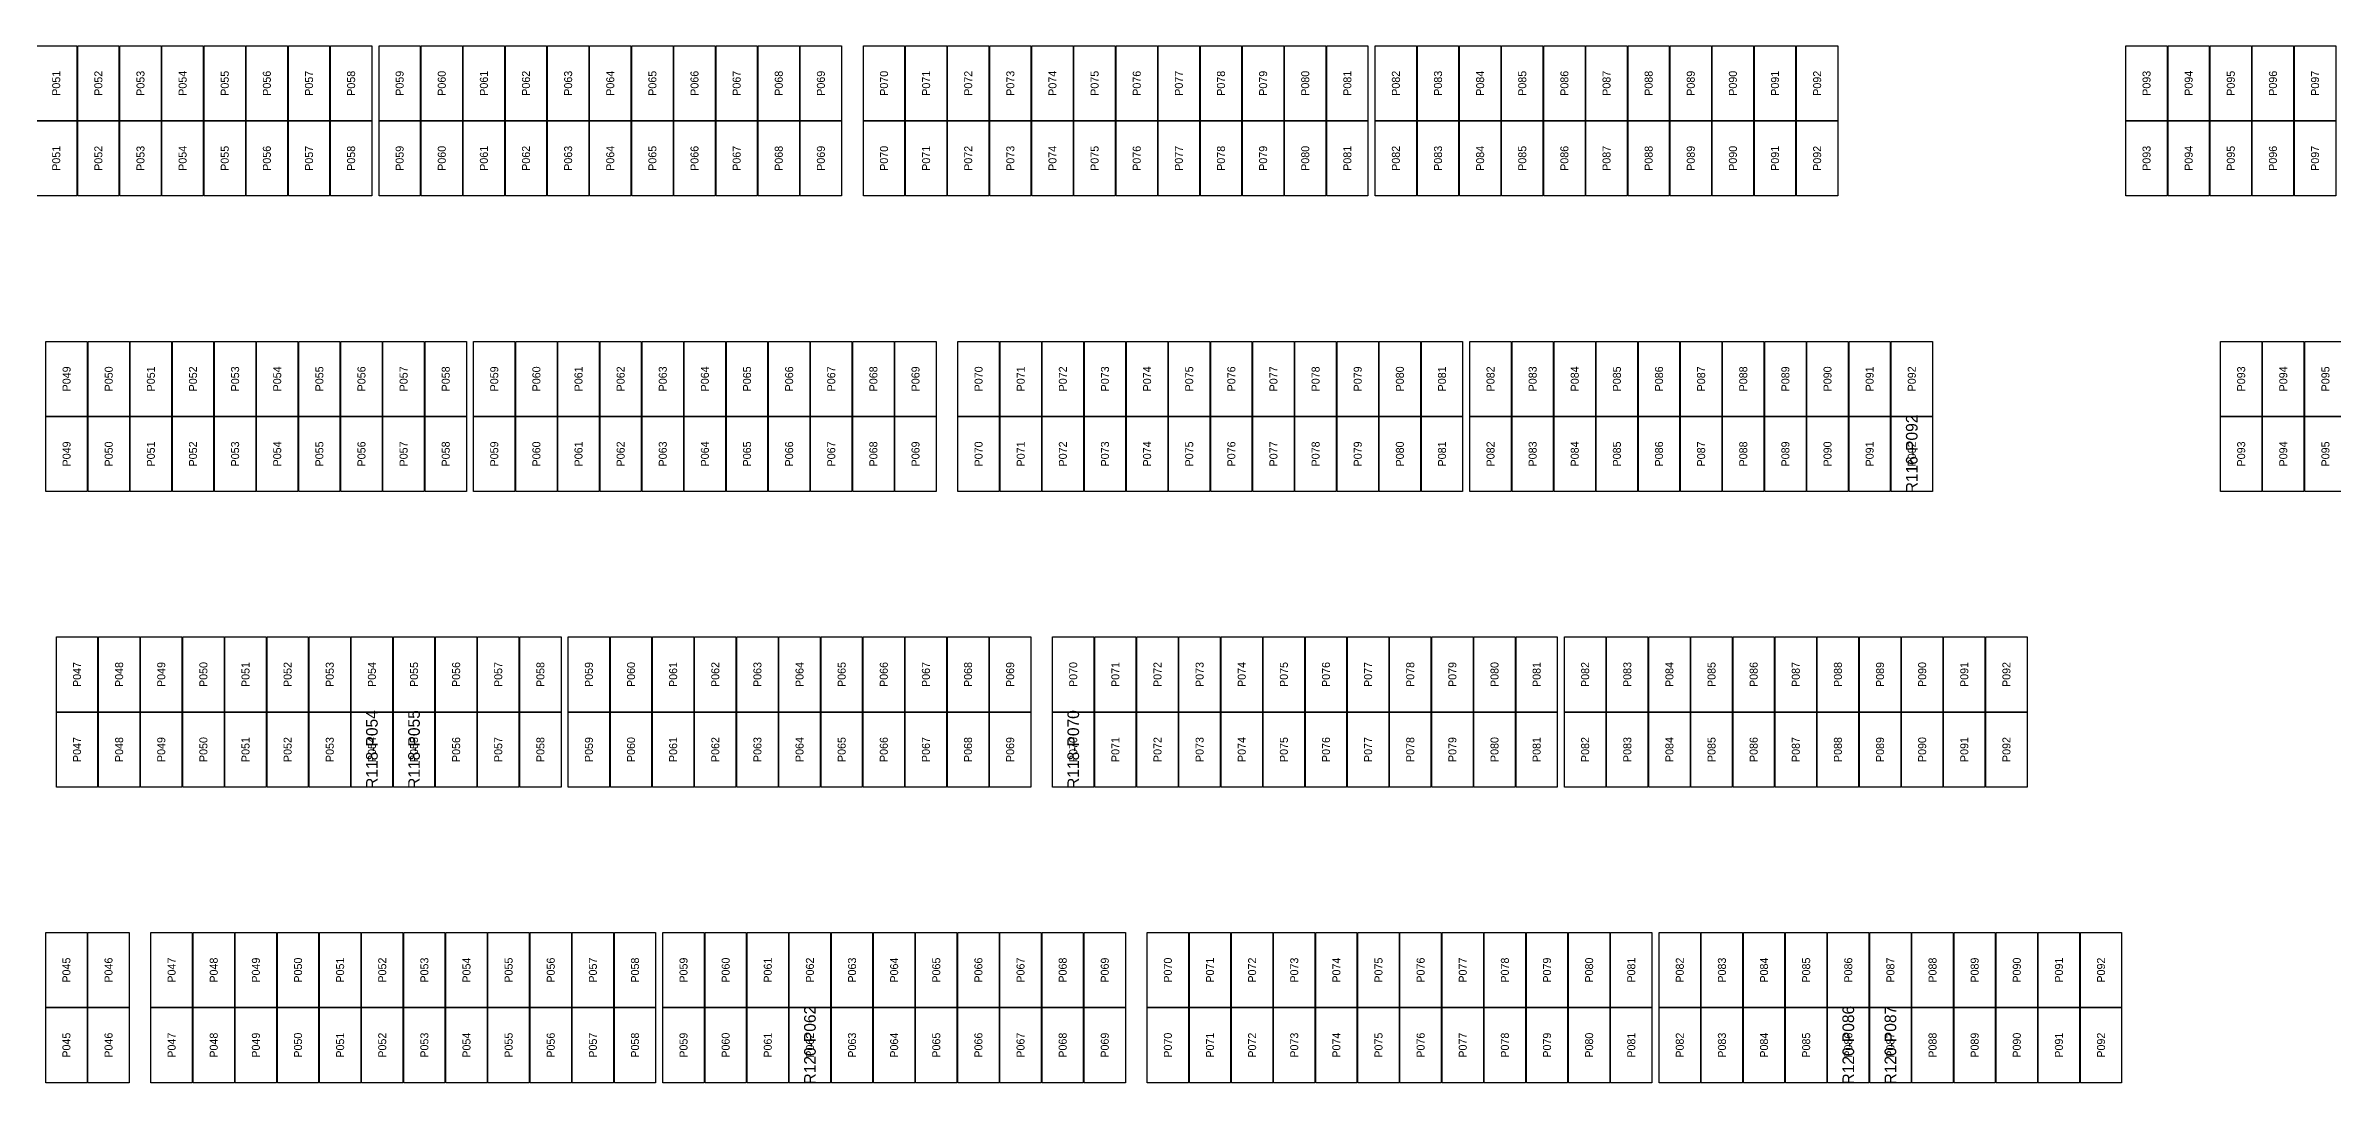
# Model space of a CAD drawing. Extents: x 296295 to 296770, y 651564 to 652121.
# Drawn here: x 296605.3 to 296668.2, y 651637.2 to 651665.8 of the extents above; entities that cross this region are included whole.
import ezdxf
from ezdxf.enums import TextEntityAlignment as Align

# ---------------------------------------------------------------- set-up
doc = ezdxf.new("R2010")
doc.units = 0

msp = doc.modelspace()

# ---------------------------------------------------------------- linework, layer by layer
at = {"layer": 'DEFECTIVE_PANELS'}
for points in [[(296656.068, 651655.566), (296657.202, 651655.566), (296657.202, 651653.503), (296656.068, 651653.503)], [(296613.738, 651647.44), (296614.872, 651647.44), (296614.872, 651645.377), (296613.738, 651645.377)], [(296614.896, 651647.44), (296616.03, 651647.44), (296616.03, 651645.377), (296614.896, 651645.377)], [(296633.018, 651647.44), (296634.152, 651647.44), (296634.152, 651645.377), (296633.018, 651645.377)], [(296625.779, 651639.314), (296626.913, 651639.314), (296626.913, 651637.251), (296625.779, 651637.251)], [(296654.323, 651639.314), (296655.457, 651639.314), (296655.457, 651637.251), (296654.323, 651637.251)], [(296655.481, 651639.314), (296656.615, 651639.314), (296656.615, 651637.251), (296655.481, 651637.251)]]:
    msp.add_lwpolyline(points, close=True, dxfattribs=at)
at = {"layer": 'PANELS_MASTER'}
for points in [[(296605.061, 651665.755), (296606.195, 651665.755), (296606.195, 651663.692), (296605.061, 651663.692)], [(296606.219, 651665.755), (296607.353, 651665.755), (296607.353, 651663.692), (296606.219, 651663.692)], [(296607.377, 651665.755), (296608.511, 651665.755), (296608.511, 651663.692), (296607.377, 651663.692)], [(296608.535, 651665.755), (296609.669, 651665.755), (296609.669, 651663.692), (296608.535, 651663.692)], [(296609.693, 651665.755), (296610.827, 651665.755), (296610.827, 651663.692), (296609.693, 651663.692)], [(296610.851, 651665.755), (296611.985, 651665.755), (296611.985, 651663.692), (296610.851, 651663.692)], [(296612.009, 651665.755), (296613.143, 651665.755), (296613.143, 651663.692), (296612.009, 651663.692)], [(296613.167, 651665.755), (296614.301, 651665.755), (296614.301, 651663.692), (296613.167, 651663.692)], [(296614.501, 651665.755), (296615.635, 651665.755), (296615.635, 651663.692), (296614.501, 651663.692)], [(296615.659, 651665.755), (296616.793, 651665.755), (296616.793, 651663.692), (296615.659, 651663.692)], [(296616.817, 651665.755), (296617.951, 651665.755), (296617.951, 651663.692), (296616.817, 651663.692)], [(296617.975, 651665.755), (296619.109, 651665.755), (296619.109, 651663.692), (296617.975, 651663.692)], [(296619.133, 651665.755), (296620.267, 651665.755), (296620.267, 651663.692), (296619.133, 651663.692)], [(296620.291, 651665.755), (296621.425, 651665.755), (296621.425, 651663.692), (296620.291, 651663.692)], [(296621.449, 651665.755), (296622.583, 651665.755), (296622.583, 651663.692), (296621.449, 651663.692)], [(296622.607, 651665.755), (296623.741, 651665.755), (296623.741, 651663.692), (296622.607, 651663.692)], [(296623.765, 651665.755), (296624.899, 651665.755), (296624.899, 651663.692), (296623.765, 651663.692)], [(296624.923, 651665.755), (296626.057, 651665.755), (296626.057, 651663.692), (296624.923, 651663.692)], [(296626.081, 651665.755), (296627.215, 651665.755), (296627.215, 651663.692), (296626.081, 651663.692)], [(296627.815, 651665.755), (296628.949, 651665.755), (296628.949, 651663.692), (296627.815, 651663.692)], [(296628.973, 651665.755), (296630.107, 651665.755), (296630.107, 651663.692), (296628.973, 651663.692)], [(296630.131, 651665.755), (296631.265, 651665.755), (296631.265, 651663.692), (296630.131, 651663.692)], [(296631.289, 651665.755), (296632.423, 651665.755), (296632.423, 651663.692), (296631.289, 651663.692)], [(296632.447, 651665.755), (296633.581, 651665.755), (296633.581, 651663.692), (296632.447, 651663.692)], [(296633.605, 651665.755), (296634.739, 651665.755), (296634.739, 651663.692), (296633.605, 651663.692)], [(296634.763, 651665.755), (296635.897, 651665.755), (296635.897, 651663.692), (296634.763, 651663.692)], [(296635.921, 651665.755), (296637.055, 651665.755), (296637.055, 651663.692), (296635.921, 651663.692)], [(296637.079, 651665.755), (296638.213, 651665.755), (296638.213, 651663.692), (296637.079, 651663.692)], [(296638.237, 651665.755), (296639.371, 651665.755), (296639.371, 651663.692), (296638.237, 651663.692)], [(296639.395, 651665.755), (296640.529, 651665.755), (296640.529, 651663.692), (296639.395, 651663.692)], [(296640.553, 651665.755), (296641.687, 651665.755), (296641.687, 651663.692), (296640.553, 651663.692)], [(296641.887, 651665.755), (296643.021, 651665.755), (296643.021, 651663.692), (296641.887, 651663.692)], [(296643.045, 651665.755), (296644.179, 651665.755), (296644.179, 651663.692), (296643.045, 651663.692)], [(296644.203, 651665.755), (296645.337, 651665.755), (296645.337, 651663.692), (296644.203, 651663.692)], [(296645.361, 651665.755), (296646.495, 651665.755), (296646.495, 651663.692), (296645.361, 651663.692)], [(296646.519, 651665.755), (296647.653, 651665.755), (296647.653, 651663.692), (296646.519, 651663.692)], [(296647.677, 651665.755), (296648.811, 651665.755), (296648.811, 651663.692), (296647.677, 651663.692)], [(296648.835, 651665.755), (296649.969, 651665.755), (296649.969, 651663.692), (296648.835, 651663.692)], [(296649.993, 651665.755), (296651.127, 651665.755), (296651.127, 651663.692), (296649.993, 651663.692)], [(296651.151, 651665.755), (296652.285, 651665.755), (296652.285, 651663.692), (296651.151, 651663.692)], [(296652.309, 651665.755), (296653.443, 651665.755), (296653.443, 651663.692), (296652.309, 651663.692)], [(296653.467, 651665.755), (296654.601, 651665.755), (296654.601, 651663.692), (296653.467, 651663.692)], [(296662.522, 651665.755), (296663.656, 651665.755), (296663.656, 651663.692), (296662.522, 651663.692)], [(296663.68, 651665.755), (296664.814, 651665.755), (296664.814, 651663.692), (296663.68, 651663.692)], [(296664.838, 651665.755), (296665.972, 651665.755), (296665.972, 651663.692), (296664.838, 651663.692)], [(296665.996, 651665.755), (296667.13, 651665.755), (296667.13, 651663.692), (296665.996, 651663.692)], [(296667.154, 651665.755), (296668.288, 651665.755), (296668.288, 651663.692), (296667.154, 651663.692)], [(296605.061, 651663.692), (296606.195, 651663.692), (296606.195, 651661.629), (296605.061, 651661.629)], [(296606.219, 651663.692), (296607.353, 651663.692), (296607.353, 651661.629), (296606.219, 651661.629)], [(296607.377, 651663.692), (296608.511, 651663.692), (296608.511, 651661.629), (296607.377, 651661.629)], [(296608.535, 651663.692), (296609.669, 651663.692), (296609.669, 651661.629), (296608.535, 651661.629)], [(296609.693, 651663.692), (296610.827, 651663.692), (296610.827, 651661.629), (296609.693, 651661.629)], [(296610.851, 651663.692), (296611.985, 651663.692), (296611.985, 651661.629), (296610.851, 651661.629)], [(296612.009, 651663.692), (296613.143, 651663.692), (296613.143, 651661.629), (296612.009, 651661.629)], [(296613.167, 651663.692), (296614.301, 651663.692), (296614.301, 651661.629), (296613.167, 651661.629)], [(296614.501, 651663.692), (296615.635, 651663.692), (296615.635, 651661.629), (296614.501, 651661.629)], [(296615.659, 651663.692), (296616.793, 651663.692), (296616.793, 651661.629), (296615.659, 651661.629)], [(296616.817, 651663.692), (296617.951, 651663.692), (296617.951, 651661.629), (296616.817, 651661.629)], [(296617.975, 651663.692), (296619.109, 651663.692), (296619.109, 651661.629), (296617.975, 651661.629)], [(296619.133, 651663.692), (296620.267, 651663.692), (296620.267, 651661.629), (296619.133, 651661.629)], [(296620.291, 651663.692), (296621.425, 651663.692), (296621.425, 651661.629), (296620.291, 651661.629)], [(296621.449, 651663.692), (296622.583, 651663.692), (296622.583, 651661.629), (296621.449, 651661.629)], [(296622.607, 651663.692), (296623.741, 651663.692), (296623.741, 651661.629), (296622.607, 651661.629)], [(296623.765, 651663.692), (296624.899, 651663.692), (296624.899, 651661.629), (296623.765, 651661.629)], [(296624.923, 651663.692), (296626.057, 651663.692), (296626.057, 651661.629), (296624.923, 651661.629)], [(296626.081, 651663.692), (296627.215, 651663.692), (296627.215, 651661.629), (296626.081, 651661.629)], [(296627.815, 651663.692), (296628.949, 651663.692), (296628.949, 651661.629), (296627.815, 651661.629)], [(296628.973, 651663.692), (296630.107, 651663.692), (296630.107, 651661.629), (296628.973, 651661.629)], [(296630.131, 651663.692), (296631.265, 651663.692), (296631.265, 651661.629), (296630.131, 651661.629)], [(296631.289, 651663.692), (296632.423, 651663.692), (296632.423, 651661.629), (296631.289, 651661.629)], [(296632.447, 651663.692), (296633.581, 651663.692), (296633.581, 651661.629), (296632.447, 651661.629)], [(296633.605, 651663.692), (296634.739, 651663.692), (296634.739, 651661.629), (296633.605, 651661.629)], [(296634.763, 651663.692), (296635.897, 651663.692), (296635.897, 651661.629), (296634.763, 651661.629)], [(296635.921, 651663.692), (296637.055, 651663.692), (296637.055, 651661.629), (296635.921, 651661.629)], [(296637.079, 651663.692), (296638.213, 651663.692), (296638.213, 651661.629), (296637.079, 651661.629)], [(296638.237, 651663.692), (296639.371, 651663.692), (296639.371, 651661.629), (296638.237, 651661.629)], [(296639.395, 651663.692), (296640.529, 651663.692), (296640.529, 651661.629), (296639.395, 651661.629)], [(296640.553, 651663.692), (296641.687, 651663.692), (296641.687, 651661.629), (296640.553, 651661.629)], [(296641.887, 651663.692), (296643.021, 651663.692), (296643.021, 651661.629), (296641.887, 651661.629)], [(296643.045, 651663.692), (296644.179, 651663.692), (296644.179, 651661.629), (296643.045, 651661.629)], [(296644.203, 651663.692), (296645.337, 651663.692), (296645.337, 651661.629), (296644.203, 651661.629)], [(296645.361, 651663.692), (296646.495, 651663.692), (296646.495, 651661.629), (296645.361, 651661.629)], [(296646.519, 651663.692), (296647.653, 651663.692), (296647.653, 651661.629), (296646.519, 651661.629)], [(296647.677, 651663.692), (296648.811, 651663.692), (296648.811, 651661.629), (296647.677, 651661.629)], [(296648.835, 651663.692), (296649.969, 651663.692), (296649.969, 651661.629), (296648.835, 651661.629)], [(296649.993, 651663.692), (296651.127, 651663.692), (296651.127, 651661.629), (296649.993, 651661.629)], [(296651.151, 651663.692), (296652.285, 651663.692), (296652.285, 651661.629), (296651.151, 651661.629)], [(296652.309, 651663.692), (296653.443, 651663.692), (296653.443, 651661.629), (296652.309, 651661.629)], [(296653.467, 651663.692), (296654.601, 651663.692), (296654.601, 651661.629), (296653.467, 651661.629)], [(296662.522, 651663.692), (296663.656, 651663.692), (296663.656, 651661.629), (296662.522, 651661.629)], [(296663.68, 651663.692), (296664.814, 651663.692), (296664.814, 651661.629), (296663.68, 651661.629)], [(296664.838, 651663.692), (296665.972, 651663.692), (296665.972, 651661.629), (296664.838, 651661.629)], [(296665.996, 651663.692), (296667.13, 651663.692), (296667.13, 651661.629), (296665.996, 651661.629)], [(296667.154, 651663.692), (296668.288, 651663.692), (296668.288, 651661.629), (296667.154, 651661.629)], [(296605.346, 651657.629), (296606.48, 651657.629), (296606.48, 651655.566), (296605.346, 651655.566)], [(296606.504, 651657.629), (296607.638, 651657.629), (296607.638, 651655.566), (296606.504, 651655.566)], [(296607.662, 651657.629), (296608.796, 651657.629), (296608.796, 651655.566), (296607.662, 651655.566)], [(296608.82, 651657.629), (296609.954, 651657.629), (296609.954, 651655.566), (296608.82, 651655.566)], [(296609.978, 651657.629), (296611.112, 651657.629), (296611.112, 651655.566), (296609.978, 651655.566)], [(296611.136, 651657.629), (296612.27, 651657.629), (296612.27, 651655.566), (296611.136, 651655.566)], [(296612.294, 651657.629), (296613.428, 651657.629), (296613.428, 651655.566), (296612.294, 651655.566)], [(296613.452, 651657.629), (296614.586, 651657.629), (296614.586, 651655.566), (296613.452, 651655.566)], [(296614.61, 651657.629), (296615.744, 651657.629), (296615.744, 651655.566), (296614.61, 651655.566)], [(296615.768, 651657.629), (296616.902, 651657.629), (296616.902, 651655.566), (296615.768, 651655.566)], [(296617.102, 651657.629), (296618.236, 651657.629), (296618.236, 651655.566), (296617.102, 651655.566)], [(296618.26, 651657.629), (296619.394, 651657.629), (296619.394, 651655.566), (296618.26, 651655.566)], [(296619.418, 651657.629), (296620.552, 651657.629), (296620.552, 651655.566), (296619.418, 651655.566)], [(296620.576, 651657.629), (296621.71, 651657.629), (296621.71, 651655.566), (296620.576, 651655.566)], [(296621.734, 651657.629), (296622.868, 651657.629), (296622.868, 651655.566), (296621.734, 651655.566)], [(296622.892, 651657.629), (296624.026, 651657.629), (296624.026, 651655.566), (296622.892, 651655.566)], [(296624.05, 651657.629), (296625.184, 651657.629), (296625.184, 651655.566), (296624.05, 651655.566)], [(296625.208, 651657.629), (296626.342, 651657.629), (296626.342, 651655.566), (296625.208, 651655.566)], [(296626.366, 651657.629), (296627.5, 651657.629), (296627.5, 651655.566), (296626.366, 651655.566)], [(296627.524, 651657.629), (296628.658, 651657.629), (296628.658, 651655.566), (296627.524, 651655.566)], [(296628.682, 651657.629), (296629.816, 651657.629), (296629.816, 651655.566), (296628.682, 651655.566)], [(296630.416, 651657.629), (296631.55, 651657.629), (296631.55, 651655.566), (296630.416, 651655.566)], [(296631.574, 651657.629), (296632.708, 651657.629), (296632.708, 651655.566), (296631.574, 651655.566)], [(296632.732, 651657.629), (296633.866, 651657.629), (296633.866, 651655.566), (296632.732, 651655.566)], [(296633.89, 651657.629), (296635.024, 651657.629), (296635.024, 651655.566), (296633.89, 651655.566)], [(296635.048, 651657.629), (296636.182, 651657.629), (296636.182, 651655.566), (296635.048, 651655.566)], [(296636.206, 651657.629), (296637.34, 651657.629), (296637.34, 651655.566), (296636.206, 651655.566)], [(296637.364, 651657.629), (296638.498, 651657.629), (296638.498, 651655.566), (296637.364, 651655.566)], [(296638.522, 651657.629), (296639.656, 651657.629), (296639.656, 651655.566), (296638.522, 651655.566)], [(296639.68, 651657.629), (296640.814, 651657.629), (296640.814, 651655.566), (296639.68, 651655.566)], [(296640.838, 651657.629), (296641.972, 651657.629), (296641.972, 651655.566), (296640.838, 651655.566)], [(296641.996, 651657.629), (296643.13, 651657.629), (296643.13, 651655.566), (296641.996, 651655.566)], [(296643.154, 651657.629), (296644.288, 651657.629), (296644.288, 651655.566), (296643.154, 651655.566)], [(296644.488, 651657.629), (296645.622, 651657.629), (296645.622, 651655.566), (296644.488, 651655.566)], [(296645.646, 651657.629), (296646.78, 651657.629), (296646.78, 651655.566), (296645.646, 651655.566)], [(296646.804, 651657.629), (296647.938, 651657.629), (296647.938, 651655.566), (296646.804, 651655.566)], [(296647.962, 651657.629), (296649.096, 651657.629), (296649.096, 651655.566), (296647.962, 651655.566)], [(296649.12, 651657.629), (296650.254, 651657.629), (296650.254, 651655.566), (296649.12, 651655.566)], [(296650.278, 651657.629), (296651.412, 651657.629), (296651.412, 651655.566), (296650.278, 651655.566)], [(296651.436, 651657.629), (296652.57, 651657.629), (296652.57, 651655.566), (296651.436, 651655.566)], [(296652.594, 651657.629), (296653.728, 651657.629), (296653.728, 651655.566), (296652.594, 651655.566)], [(296653.752, 651657.629), (296654.886, 651657.629), (296654.886, 651655.566), (296653.752, 651655.566)], [(296654.91, 651657.629), (296656.044, 651657.629), (296656.044, 651655.566), (296654.91, 651655.566)], [(296656.068, 651657.629), (296657.202, 651657.629), (296657.202, 651655.566), (296656.068, 651655.566)], [(296665.123, 651657.629), (296666.257, 651657.629), (296666.257, 651655.566), (296665.123, 651655.566)], [(296666.281, 651657.629), (296667.415, 651657.629), (296667.415, 651655.566), (296666.281, 651655.566)], [(296667.439, 651657.629), (296668.573, 651657.629), (296668.573, 651655.566), (296667.439, 651655.566)], [(296605.346, 651655.566), (296606.48, 651655.566), (296606.48, 651653.503), (296605.346, 651653.503)], [(296606.504, 651655.566), (296607.638, 651655.566), (296607.638, 651653.503), (296606.504, 651653.503)], [(296607.662, 651655.566), (296608.796, 651655.566), (296608.796, 651653.503), (296607.662, 651653.503)], [(296608.82, 651655.566), (296609.954, 651655.566), (296609.954, 651653.503), (296608.82, 651653.503)], [(296609.978, 651655.566), (296611.112, 651655.566), (296611.112, 651653.503), (296609.978, 651653.503)], [(296611.136, 651655.566), (296612.27, 651655.566), (296612.27, 651653.503), (296611.136, 651653.503)], [(296612.294, 651655.566), (296613.428, 651655.566), (296613.428, 651653.503), (296612.294, 651653.503)], [(296613.452, 651655.566), (296614.586, 651655.566), (296614.586, 651653.503), (296613.452, 651653.503)], [(296614.61, 651655.566), (296615.744, 651655.566), (296615.744, 651653.503), (296614.61, 651653.503)], [(296615.768, 651655.566), (296616.902, 651655.566), (296616.902, 651653.503), (296615.768, 651653.503)], [(296617.102, 651655.566), (296618.236, 651655.566), (296618.236, 651653.503), (296617.102, 651653.503)], [(296618.26, 651655.566), (296619.394, 651655.566), (296619.394, 651653.503), (296618.26, 651653.503)], [(296619.418, 651655.566), (296620.552, 651655.566), (296620.552, 651653.503), (296619.418, 651653.503)], [(296620.576, 651655.566), (296621.71, 651655.566), (296621.71, 651653.503), (296620.576, 651653.503)], [(296621.734, 651655.566), (296622.868, 651655.566), (296622.868, 651653.503), (296621.734, 651653.503)], [(296622.892, 651655.566), (296624.026, 651655.566), (296624.026, 651653.503), (296622.892, 651653.503)], [(296624.05, 651655.566), (296625.184, 651655.566), (296625.184, 651653.503), (296624.05, 651653.503)], [(296625.208, 651655.566), (296626.342, 651655.566), (296626.342, 651653.503), (296625.208, 651653.503)], [(296626.366, 651655.566), (296627.5, 651655.566), (296627.5, 651653.503), (296626.366, 651653.503)], [(296627.524, 651655.566), (296628.658, 651655.566), (296628.658, 651653.503), (296627.524, 651653.503)], [(296628.682, 651655.566), (296629.816, 651655.566), (296629.816, 651653.503), (296628.682, 651653.503)], [(296630.416, 651655.566), (296631.55, 651655.566), (296631.55, 651653.503), (296630.416, 651653.503)], [(296631.574, 651655.566), (296632.708, 651655.566), (296632.708, 651653.503), (296631.574, 651653.503)], [(296632.732, 651655.566), (296633.866, 651655.566), (296633.866, 651653.503), (296632.732, 651653.503)], [(296633.89, 651655.566), (296635.024, 651655.566), (296635.024, 651653.503), (296633.89, 651653.503)], [(296635.048, 651655.566), (296636.182, 651655.566), (296636.182, 651653.503), (296635.048, 651653.503)], [(296636.206, 651655.566), (296637.34, 651655.566), (296637.34, 651653.503), (296636.206, 651653.503)], [(296637.364, 651655.566), (296638.498, 651655.566), (296638.498, 651653.503), (296637.364, 651653.503)], [(296638.522, 651655.566), (296639.656, 651655.566), (296639.656, 651653.503), (296638.522, 651653.503)], [(296639.68, 651655.566), (296640.814, 651655.566), (296640.814, 651653.503), (296639.68, 651653.503)], [(296640.838, 651655.566), (296641.972, 651655.566), (296641.972, 651653.503), (296640.838, 651653.503)], [(296641.996, 651655.566), (296643.13, 651655.566), (296643.13, 651653.503), (296641.996, 651653.503)], [(296643.154, 651655.566), (296644.288, 651655.566), (296644.288, 651653.503), (296643.154, 651653.503)], [(296644.488, 651655.566), (296645.622, 651655.566), (296645.622, 651653.503), (296644.488, 651653.503)], [(296645.646, 651655.566), (296646.78, 651655.566), (296646.78, 651653.503), (296645.646, 651653.503)], [(296646.804, 651655.566), (296647.938, 651655.566), (296647.938, 651653.503), (296646.804, 651653.503)], [(296647.962, 651655.566), (296649.096, 651655.566), (296649.096, 651653.503), (296647.962, 651653.503)], [(296649.12, 651655.566), (296650.254, 651655.566), (296650.254, 651653.503), (296649.12, 651653.503)], [(296650.278, 651655.566), (296651.412, 651655.566), (296651.412, 651653.503), (296650.278, 651653.503)], [(296651.436, 651655.566), (296652.57, 651655.566), (296652.57, 651653.503), (296651.436, 651653.503)], [(296652.594, 651655.566), (296653.728, 651655.566), (296653.728, 651653.503), (296652.594, 651653.503)], [(296653.752, 651655.566), (296654.886, 651655.566), (296654.886, 651653.503), (296653.752, 651653.503)], [(296654.91, 651655.566), (296656.044, 651655.566), (296656.044, 651653.503), (296654.91, 651653.503)], [(296665.123, 651655.566), (296666.257, 651655.566), (296666.257, 651653.503), (296665.123, 651653.503)], [(296666.281, 651655.566), (296667.415, 651655.566), (296667.415, 651653.503), (296666.281, 651653.503)], [(296667.439, 651655.566), (296668.573, 651655.566), (296668.573, 651653.503), (296667.439, 651653.503)], [(296605.632, 651649.503), (296606.766, 651649.503), (296606.766, 651647.44), (296605.632, 651647.44)], [(296606.79, 651649.503), (296607.924, 651649.503), (296607.924, 651647.44), (296606.79, 651647.44)], [(296607.948, 651649.503), (296609.082, 651649.503), (296609.082, 651647.44), (296607.948, 651647.44)], [(296609.106, 651649.503), (296610.24, 651649.503), (296610.24, 651647.44), (296609.106, 651647.44)], [(296610.264, 651649.503), (296611.398, 651649.503), (296611.398, 651647.44), (296610.264, 651647.44)], [(296611.422, 651649.503), (296612.556, 651649.503), (296612.556, 651647.44), (296611.422, 651647.44)], [(296612.58, 651649.503), (296613.714, 651649.503), (296613.714, 651647.44), (296612.58, 651647.44)], [(296613.738, 651649.503), (296614.872, 651649.503), (296614.872, 651647.44), (296613.738, 651647.44)], [(296614.896, 651649.503), (296616.03, 651649.503), (296616.03, 651647.44), (296614.896, 651647.44)], [(296616.054, 651649.503), (296617.188, 651649.503), (296617.188, 651647.44), (296616.054, 651647.44)], [(296617.212, 651649.503), (296618.346, 651649.503), (296618.346, 651647.44), (296617.212, 651647.44)], [(296618.37, 651649.503), (296619.504, 651649.503), (296619.504, 651647.44), (296618.37, 651647.44)], [(296619.704, 651649.503), (296620.838, 651649.503), (296620.838, 651647.44), (296619.704, 651647.44)], [(296620.862, 651649.503), (296621.996, 651649.503), (296621.996, 651647.44), (296620.862, 651647.44)], [(296622.02, 651649.503), (296623.154, 651649.503), (296623.154, 651647.44), (296622.02, 651647.44)], [(296623.178, 651649.503), (296624.312, 651649.503), (296624.312, 651647.44), (296623.178, 651647.44)], [(296624.336, 651649.503), (296625.47, 651649.503), (296625.47, 651647.44), (296624.336, 651647.44)], [(296625.494, 651649.503), (296626.628, 651649.503), (296626.628, 651647.44), (296625.494, 651647.44)], [(296626.652, 651649.503), (296627.786, 651649.503), (296627.786, 651647.44), (296626.652, 651647.44)], [(296627.81, 651649.503), (296628.944, 651649.503), (296628.944, 651647.44), (296627.81, 651647.44)], [(296628.968, 651649.503), (296630.102, 651649.503), (296630.102, 651647.44), (296628.968, 651647.44)], [(296630.126, 651649.503), (296631.26, 651649.503), (296631.26, 651647.44), (296630.126, 651647.44)], [(296631.284, 651649.503), (296632.418, 651649.503), (296632.418, 651647.44), (296631.284, 651647.44)], [(296633.018, 651649.503), (296634.152, 651649.503), (296634.152, 651647.44), (296633.018, 651647.44)], [(296634.176, 651649.503), (296635.31, 651649.503), (296635.31, 651647.44), (296634.176, 651647.44)], [(296635.334, 651649.503), (296636.468, 651649.503), (296636.468, 651647.44), (296635.334, 651647.44)], [(296636.492, 651649.503), (296637.626, 651649.503), (296637.626, 651647.44), (296636.492, 651647.44)], [(296637.65, 651649.503), (296638.784, 651649.503), (296638.784, 651647.44), (296637.65, 651647.44)], [(296638.808, 651649.503), (296639.942, 651649.503), (296639.942, 651647.44), (296638.808, 651647.44)], [(296639.966, 651649.503), (296641.1, 651649.503), (296641.1, 651647.44), (296639.966, 651647.44)], [(296641.124, 651649.503), (296642.258, 651649.503), (296642.258, 651647.44), (296641.124, 651647.44)], [(296642.282, 651649.503), (296643.416, 651649.503), (296643.416, 651647.44), (296642.282, 651647.44)], [(296643.44, 651649.503), (296644.574, 651649.503), (296644.574, 651647.44), (296643.44, 651647.44)], [(296644.598, 651649.503), (296645.732, 651649.503), (296645.732, 651647.44), (296644.598, 651647.44)], [(296645.756, 651649.503), (296646.89, 651649.503), (296646.89, 651647.44), (296645.756, 651647.44)], [(296647.09, 651649.503), (296648.224, 651649.503), (296648.224, 651647.44), (296647.09, 651647.44)], [(296648.248, 651649.503), (296649.382, 651649.503), (296649.382, 651647.44), (296648.248, 651647.44)], [(296649.406, 651649.503), (296650.54, 651649.503), (296650.54, 651647.44), (296649.406, 651647.44)], [(296650.564, 651649.503), (296651.698, 651649.503), (296651.698, 651647.44), (296650.564, 651647.44)], [(296651.722, 651649.503), (296652.856, 651649.503), (296652.856, 651647.44), (296651.722, 651647.44)], [(296652.88, 651649.503), (296654.014, 651649.503), (296654.014, 651647.44), (296652.88, 651647.44)], [(296654.038, 651649.503), (296655.172, 651649.503), (296655.172, 651647.44), (296654.038, 651647.44)], [(296655.196, 651649.503), (296656.33, 651649.503), (296656.33, 651647.44), (296655.196, 651647.44)], [(296656.354, 651649.503), (296657.488, 651649.503), (296657.488, 651647.44), (296656.354, 651647.44)], [(296657.512, 651649.503), (296658.646, 651649.503), (296658.646, 651647.44), (296657.512, 651647.44)], [(296658.67, 651649.503), (296659.804, 651649.503), (296659.804, 651647.44), (296658.67, 651647.44)], [(296605.632, 651647.44), (296606.766, 651647.44), (296606.766, 651645.377), (296605.632, 651645.377)], [(296606.79, 651647.44), (296607.924, 651647.44), (296607.924, 651645.377), (296606.79, 651645.377)], [(296607.948, 651647.44), (296609.082, 651647.44), (296609.082, 651645.377), (296607.948, 651645.377)], [(296609.106, 651647.44), (296610.24, 651647.44), (296610.24, 651645.377), (296609.106, 651645.377)], [(296610.264, 651647.44), (296611.398, 651647.44), (296611.398, 651645.377), (296610.264, 651645.377)], [(296611.422, 651647.44), (296612.556, 651647.44), (296612.556, 651645.377), (296611.422, 651645.377)], [(296612.58, 651647.44), (296613.714, 651647.44), (296613.714, 651645.377), (296612.58, 651645.377)], [(296616.054, 651647.44), (296617.188, 651647.44), (296617.188, 651645.377), (296616.054, 651645.377)], [(296617.212, 651647.44), (296618.346, 651647.44), (296618.346, 651645.377), (296617.212, 651645.377)], [(296618.37, 651647.44), (296619.504, 651647.44), (296619.504, 651645.377), (296618.37, 651645.377)], [(296619.704, 651647.44), (296620.838, 651647.44), (296620.838, 651645.377), (296619.704, 651645.377)], [(296620.862, 651647.44), (296621.996, 651647.44), (296621.996, 651645.377), (296620.862, 651645.377)], [(296622.02, 651647.44), (296623.154, 651647.44), (296623.154, 651645.377), (296622.02, 651645.377)], [(296623.178, 651647.44), (296624.312, 651647.44), (296624.312, 651645.377), (296623.178, 651645.377)], [(296624.336, 651647.44), (296625.47, 651647.44), (296625.47, 651645.377), (296624.336, 651645.377)], [(296625.494, 651647.44), (296626.628, 651647.44), (296626.628, 651645.377), (296625.494, 651645.377)], [(296626.652, 651647.44), (296627.786, 651647.44), (296627.786, 651645.377), (296626.652, 651645.377)], [(296627.81, 651647.44), (296628.944, 651647.44), (296628.944, 651645.377), (296627.81, 651645.377)], [(296628.968, 651647.44), (296630.102, 651647.44), (296630.102, 651645.377), (296628.968, 651645.377)], [(296630.126, 651647.44), (296631.26, 651647.44), (296631.26, 651645.377), (296630.126, 651645.377)], [(296631.284, 651647.44), (296632.418, 651647.44), (296632.418, 651645.377), (296631.284, 651645.377)], [(296634.176, 651647.44), (296635.31, 651647.44), (296635.31, 651645.377), (296634.176, 651645.377)], [(296635.334, 651647.44), (296636.468, 651647.44), (296636.468, 651645.377), (296635.334, 651645.377)], [(296636.492, 651647.44), (296637.626, 651647.44), (296637.626, 651645.377), (296636.492, 651645.377)], [(296637.65, 651647.44), (296638.784, 651647.44), (296638.784, 651645.377), (296637.65, 651645.377)], [(296638.808, 651647.44), (296639.942, 651647.44), (296639.942, 651645.377), (296638.808, 651645.377)], [(296639.966, 651647.44), (296641.1, 651647.44), (296641.1, 651645.377), (296639.966, 651645.377)], [(296641.124, 651647.44), (296642.258, 651647.44), (296642.258, 651645.377), (296641.124, 651645.377)], [(296642.282, 651647.44), (296643.416, 651647.44), (296643.416, 651645.377), (296642.282, 651645.377)], [(296643.44, 651647.44), (296644.574, 651647.44), (296644.574, 651645.377), (296643.44, 651645.377)], [(296644.598, 651647.44), (296645.732, 651647.44), (296645.732, 651645.377), (296644.598, 651645.377)], [(296645.756, 651647.44), (296646.89, 651647.44), (296646.89, 651645.377), (296645.756, 651645.377)], [(296647.09, 651647.44), (296648.224, 651647.44), (296648.224, 651645.377), (296647.09, 651645.377)], [(296648.248, 651647.44), (296649.382, 651647.44), (296649.382, 651645.377), (296648.248, 651645.377)], [(296649.406, 651647.44), (296650.54, 651647.44), (296650.54, 651645.377), (296649.406, 651645.377)], [(296650.564, 651647.44), (296651.698, 651647.44), (296651.698, 651645.377), (296650.564, 651645.377)], [(296651.722, 651647.44), (296652.856, 651647.44), (296652.856, 651645.377), (296651.722, 651645.377)], [(296652.88, 651647.44), (296654.014, 651647.44), (296654.014, 651645.377), (296652.88, 651645.377)], [(296654.038, 651647.44), (296655.172, 651647.44), (296655.172, 651645.377), (296654.038, 651645.377)], [(296655.196, 651647.44), (296656.33, 651647.44), (296656.33, 651645.377), (296655.196, 651645.377)], [(296656.354, 651647.44), (296657.488, 651647.44), (296657.488, 651645.377), (296656.354, 651645.377)], [(296657.512, 651647.44), (296658.646, 651647.44), (296658.646, 651645.377), (296657.512, 651645.377)], [(296658.67, 651647.44), (296659.804, 651647.44), (296659.804, 651645.377), (296658.67, 651645.377)], [(296605.341, 651641.377), (296606.475, 651641.377), (296606.475, 651639.314), (296605.341, 651639.314)], [(296606.499, 651641.377), (296607.633, 651641.377), (296607.633, 651639.314), (296606.499, 651639.314)], [(296608.233, 651641.377), (296609.367, 651641.377), (296609.367, 651639.314), (296608.233, 651639.314)], [(296609.391, 651641.377), (296610.525, 651641.377), (296610.525, 651639.314), (296609.391, 651639.314)], [(296610.549, 651641.377), (296611.683, 651641.377), (296611.683, 651639.314), (296610.549, 651639.314)], [(296611.707, 651641.377), (296612.841, 651641.377), (296612.841, 651639.314), (296611.707, 651639.314)], [(296612.865, 651641.377), (296613.999, 651641.377), (296613.999, 651639.314), (296612.865, 651639.314)], [(296614.023, 651641.377), (296615.157, 651641.377), (296615.157, 651639.314), (296614.023, 651639.314)], [(296615.181, 651641.377), (296616.315, 651641.377), (296616.315, 651639.314), (296615.181, 651639.314)], [(296616.339, 651641.377), (296617.473, 651641.377), (296617.473, 651639.314), (296616.339, 651639.314)], [(296617.497, 651641.377), (296618.631, 651641.377), (296618.631, 651639.314), (296617.497, 651639.314)], [(296618.655, 651641.377), (296619.789, 651641.377), (296619.789, 651639.314), (296618.655, 651639.314)], [(296619.813, 651641.377), (296620.947, 651641.377), (296620.947, 651639.314), (296619.813, 651639.314)], [(296620.971, 651641.377), (296622.105, 651641.377), (296622.105, 651639.314), (296620.971, 651639.314)], [(296622.305, 651641.377), (296623.439, 651641.377), (296623.439, 651639.314), (296622.305, 651639.314)], [(296623.463, 651641.377), (296624.597, 651641.377), (296624.597, 651639.314), (296623.463, 651639.314)], [(296624.621, 651641.377), (296625.755, 651641.377), (296625.755, 651639.314), (296624.621, 651639.314)], [(296625.779, 651641.377), (296626.913, 651641.377), (296626.913, 651639.314), (296625.779, 651639.314)], [(296626.937, 651641.377), (296628.071, 651641.377), (296628.071, 651639.314), (296626.937, 651639.314)], [(296628.095, 651641.377), (296629.229, 651641.377), (296629.229, 651639.314), (296628.095, 651639.314)], [(296629.253, 651641.377), (296630.387, 651641.377), (296630.387, 651639.314), (296629.253, 651639.314)], [(296630.411, 651641.377), (296631.545, 651641.377), (296631.545, 651639.314), (296630.411, 651639.314)], [(296631.569, 651641.377), (296632.703, 651641.377), (296632.703, 651639.314), (296631.569, 651639.314)], [(296632.727, 651641.377), (296633.861, 651641.377), (296633.861, 651639.314), (296632.727, 651639.314)], [(296633.885, 651641.377), (296635.019, 651641.377), (296635.019, 651639.314), (296633.885, 651639.314)], [(296635.619, 651641.377), (296636.753, 651641.377), (296636.753, 651639.314), (296635.619, 651639.314)], [(296636.777, 651641.377), (296637.911, 651641.377), (296637.911, 651639.314), (296636.777, 651639.314)], [(296637.935, 651641.377), (296639.069, 651641.377), (296639.069, 651639.314), (296637.935, 651639.314)], [(296639.093, 651641.377), (296640.227, 651641.377), (296640.227, 651639.314), (296639.093, 651639.314)], [(296640.251, 651641.377), (296641.385, 651641.377), (296641.385, 651639.314), (296640.251, 651639.314)], [(296641.409, 651641.377), (296642.543, 651641.377), (296642.543, 651639.314), (296641.409, 651639.314)], [(296642.567, 651641.377), (296643.701, 651641.377), (296643.701, 651639.314), (296642.567, 651639.314)], [(296643.725, 651641.377), (296644.859, 651641.377), (296644.859, 651639.314), (296643.725, 651639.314)], [(296644.883, 651641.377), (296646.017, 651641.377), (296646.017, 651639.314), (296644.883, 651639.314)], [(296646.041, 651641.377), (296647.175, 651641.377), (296647.175, 651639.314), (296646.041, 651639.314)], [(296647.199, 651641.377), (296648.333, 651641.377), (296648.333, 651639.314), (296647.199, 651639.314)], [(296648.357, 651641.377), (296649.491, 651641.377), (296649.491, 651639.314), (296648.357, 651639.314)], [(296649.691, 651641.377), (296650.825, 651641.377), (296650.825, 651639.314), (296649.691, 651639.314)], [(296650.849, 651641.377), (296651.983, 651641.377), (296651.983, 651639.314), (296650.849, 651639.314)], [(296652.007, 651641.377), (296653.141, 651641.377), (296653.141, 651639.314), (296652.007, 651639.314)], [(296653.165, 651641.377), (296654.299, 651641.377), (296654.299, 651639.314), (296653.165, 651639.314)], [(296654.323, 651641.377), (296655.457, 651641.377), (296655.457, 651639.314), (296654.323, 651639.314)], [(296655.481, 651641.377), (296656.615, 651641.377), (296656.615, 651639.314), (296655.481, 651639.314)], [(296656.639, 651641.377), (296657.773, 651641.377), (296657.773, 651639.314), (296656.639, 651639.314)], [(296657.797, 651641.377), (296658.931, 651641.377), (296658.931, 651639.314), (296657.797, 651639.314)], [(296658.955, 651641.377), (296660.089, 651641.377), (296660.089, 651639.314), (296658.955, 651639.314)], [(296660.113, 651641.377), (296661.247, 651641.377), (296661.247, 651639.314), (296660.113, 651639.314)], [(296661.271, 651641.377), (296662.405, 651641.377), (296662.405, 651639.314), (296661.271, 651639.314)], [(296605.341, 651639.314), (296606.475, 651639.314), (296606.475, 651637.251), (296605.341, 651637.251)], [(296606.499, 651639.314), (296607.633, 651639.314), (296607.633, 651637.251), (296606.499, 651637.251)], [(296608.233, 651639.314), (296609.367, 651639.314), (296609.367, 651637.251), (296608.233, 651637.251)], [(296609.391, 651639.314), (296610.525, 651639.314), (296610.525, 651637.251), (296609.391, 651637.251)], [(296610.549, 651639.314), (296611.683, 651639.314), (296611.683, 651637.251), (296610.549, 651637.251)], [(296611.707, 651639.314), (296612.841, 651639.314), (296612.841, 651637.251), (296611.707, 651637.251)], [(296612.865, 651639.314), (296613.999, 651639.314), (296613.999, 651637.251), (296612.865, 651637.251)], [(296614.023, 651639.314), (296615.157, 651639.314), (296615.157, 651637.251), (296614.023, 651637.251)], [(296615.181, 651639.314), (296616.315, 651639.314), (296616.315, 651637.251), (296615.181, 651637.251)], [(296616.339, 651639.314), (296617.473, 651639.314), (296617.473, 651637.251), (296616.339, 651637.251)], [(296617.497, 651639.314), (296618.631, 651639.314), (296618.631, 651637.251), (296617.497, 651637.251)], [(296618.655, 651639.314), (296619.789, 651639.314), (296619.789, 651637.251), (296618.655, 651637.251)], [(296619.813, 651639.314), (296620.947, 651639.314), (296620.947, 651637.251), (296619.813, 651637.251)], [(296620.971, 651639.314), (296622.105, 651639.314), (296622.105, 651637.251), (296620.971, 651637.251)], [(296622.305, 651639.314), (296623.439, 651639.314), (296623.439, 651637.251), (296622.305, 651637.251)], [(296623.463, 651639.314), (296624.597, 651639.314), (296624.597, 651637.251), (296623.463, 651637.251)], [(296624.621, 651639.314), (296625.755, 651639.314), (296625.755, 651637.251), (296624.621, 651637.251)], [(296626.937, 651639.314), (296628.071, 651639.314), (296628.071, 651637.251), (296626.937, 651637.251)], [(296628.095, 651639.314), (296629.229, 651639.314), (296629.229, 651637.251), (296628.095, 651637.251)], [(296629.253, 651639.314), (296630.387, 651639.314), (296630.387, 651637.251), (296629.253, 651637.251)], [(296630.411, 651639.314), (296631.545, 651639.314), (296631.545, 651637.251), (296630.411, 651637.251)], [(296631.569, 651639.314), (296632.703, 651639.314), (296632.703, 651637.251), (296631.569, 651637.251)], [(296632.727, 651639.314), (296633.861, 651639.314), (296633.861, 651637.251), (296632.727, 651637.251)], [(296633.885, 651639.314), (296635.019, 651639.314), (296635.019, 651637.251), (296633.885, 651637.251)], [(296635.619, 651639.314), (296636.753, 651639.314), (296636.753, 651637.251), (296635.619, 651637.251)], [(296636.777, 651639.314), (296637.911, 651639.314), (296637.911, 651637.251), (296636.777, 651637.251)], [(296637.935, 651639.314), (296639.069, 651639.314), (296639.069, 651637.251), (296637.935, 651637.251)], [(296639.093, 651639.314), (296640.227, 651639.314), (296640.227, 651637.251), (296639.093, 651637.251)], [(296640.251, 651639.314), (296641.385, 651639.314), (296641.385, 651637.251), (296640.251, 651637.251)], [(296641.409, 651639.314), (296642.543, 651639.314), (296642.543, 651637.251), (296641.409, 651637.251)], [(296642.567, 651639.314), (296643.701, 651639.314), (296643.701, 651637.251), (296642.567, 651637.251)], [(296643.725, 651639.314), (296644.859, 651639.314), (296644.859, 651637.251), (296643.725, 651637.251)], [(296644.883, 651639.314), (296646.017, 651639.314), (296646.017, 651637.251), (296644.883, 651637.251)], [(296646.041, 651639.314), (296647.175, 651639.314), (296647.175, 651637.251), (296646.041, 651637.251)], [(296647.199, 651639.314), (296648.333, 651639.314), (296648.333, 651637.251), (296647.199, 651637.251)], [(296648.357, 651639.314), (296649.491, 651639.314), (296649.491, 651637.251), (296648.357, 651637.251)], [(296649.691, 651639.314), (296650.825, 651639.314), (296650.825, 651637.251), (296649.691, 651637.251)], [(296650.849, 651639.314), (296651.983, 651639.314), (296651.983, 651637.251), (296650.849, 651637.251)], [(296652.007, 651639.314), (296653.141, 651639.314), (296653.141, 651637.251), (296652.007, 651637.251)], [(296653.165, 651639.314), (296654.299, 651639.314), (296654.299, 651637.251), (296653.165, 651637.251)], [(296656.639, 651639.314), (296657.773, 651639.314), (296657.773, 651637.251), (296656.639, 651637.251)], [(296657.797, 651639.314), (296658.931, 651639.314), (296658.931, 651637.251), (296657.797, 651637.251)], [(296658.955, 651639.314), (296660.089, 651639.314), (296660.089, 651637.251), (296658.955, 651637.251)], [(296660.113, 651639.314), (296661.247, 651639.314), (296661.247, 651637.251), (296660.113, 651637.251)], [(296661.271, 651639.314), (296662.405, 651639.314), (296662.405, 651637.251), (296661.271, 651637.251)]]:
    msp.add_lwpolyline(points, close=True, dxfattribs=at)

# ---------------------------------------------------------------- texts
at = {"layer": 'DEFECT_LABELS'}
for s, p in [('R116-P092', (296656.635, 651654.534)), ('R118-P054', (296614.305, 651646.408)), ('R118-P055', (296615.463, 651646.408)), ('R118-P070', (296633.585, 651646.408)), ('R120-P062', (296626.346, 651638.282)), ('R120-P086', (296654.89, 651638.282)), ('R120-P087', (296656.048, 651638.282))]:
    msp.add_text(s, height=0.32, rotation=90, dxfattribs=at).set_placement(p, align=Align.MIDDLE_CENTER)
at = {"layer": 'PANEL_POSITION'}
for s, p in [('P051', (296605.628, 651664.723)), ('P052', (296606.786, 651664.723)), ('P053', (296607.944, 651664.723)), ('P054', (296609.102, 651664.723)), ('P055', (296610.26, 651664.723)), ('P056', (296611.418, 651664.723)), ('P057', (296612.576, 651664.723)), ('P058', (296613.734, 651664.723)), ('P059', (296615.068, 651664.723)), ('P060', (296616.226, 651664.723)), ('P061', (296617.384, 651664.723)), ('P062', (296618.542, 651664.723)), ('P063', (296619.7, 651664.723)), ('P064', (296620.858, 651664.723)), ('P065', (296622.016, 651664.723)), ('P066', (296623.174, 651664.723)), ('P067', (296624.332, 651664.723)), ('P068', (296625.49, 651664.723)), ('P069', (296626.648, 651664.723)), ('P070', (296628.382, 651664.723)), ('P071', (296629.54, 651664.723)), ('P072', (296630.698, 651664.723)), ('P073', (296631.856, 651664.723)), ('P074', (296633.014, 651664.723)), ('P075', (296634.172, 651664.723)), ('P076', (296635.33, 651664.723)), ('P077', (296636.488, 651664.723)), ('P078', (296637.646, 651664.723)), ('P079', (296638.804, 651664.723)), ('P080', (296639.962, 651664.723)), ('P081', (296641.12, 651664.723)), ('P082', (296642.454, 651664.723)), ('P083', (296643.612, 651664.723)), ('P084', (296644.77, 651664.723)), ('P085', (296645.928, 651664.723)), ('P086', (296647.086, 651664.723)), ('P087', (296648.244, 651664.723)), ('P088', (296649.402, 651664.723)), ('P089', (296650.56, 651664.723)), ('P090', (296651.718, 651664.723)), ('P091', (296652.876, 651664.723)), ('P092', (296654.034, 651664.723)), ('P093', (296663.089, 651664.723)), ('P094', (296664.247, 651664.723)), ('P095', (296665.405, 651664.723)), ('P096', (296666.563, 651664.723)), ('P097', (296667.721, 651664.723)), ('P051', (296605.628, 651662.66)), ('P052', (296606.786, 651662.66)), ('P053', (296607.944, 651662.66)), ('P054', (296609.102, 651662.66)), ('P055', (296610.26, 651662.66)), ('P056', (296611.418, 651662.66)), ('P057', (296612.576, 651662.66)), ('P058', (296613.734, 651662.66)), ('P059', (296615.068, 651662.66)), ('P060', (296616.226, 651662.66)), ('P061', (296617.384, 651662.66)), ('P062', (296618.542, 651662.66)), ('P063', (296619.7, 651662.66)), ('P064', (296620.858, 651662.66)), ('P065', (296622.016, 651662.66)), ('P066', (296623.174, 651662.66)), ('P067', (296624.332, 651662.66)), ('P068', (296625.49, 651662.66)), ('P069', (296626.648, 651662.66)), ('P070', (296628.382, 651662.66)), ('P071', (296629.54, 651662.66)), ('P072', (296630.698, 651662.66)), ('P073', (296631.856, 651662.66)), ('P074', (296633.014, 651662.66)), ('P075', (296634.172, 651662.66)), ('P076', (296635.33, 651662.66)), ('P077', (296636.488, 651662.66)), ('P078', (296637.646, 651662.66)), ('P079', (296638.804, 651662.66)), ('P080', (296639.962, 651662.66)), ('P081', (296641.12, 651662.66)), ('P082', (296642.454, 651662.66)), ('P083', (296643.612, 651662.66)), ('P084', (296644.77, 651662.66)), ('P085', (296645.928, 651662.66)), ('P086', (296647.086, 651662.66)), ('P087', (296648.244, 651662.66)), ('P088', (296649.402, 651662.66)), ('P089', (296650.56, 651662.66)), ('P090', (296651.718, 651662.66)), ('P091', (296652.876, 651662.66)), ('P092', (296654.034, 651662.66)), ('P093', (296663.089, 651662.66)), ('P094', (296664.247, 651662.66)), ('P095', (296665.405, 651662.66)), ('P096', (296666.563, 651662.66)), ('P097', (296667.721, 651662.66)), ('P049', (296605.913, 651656.597)), ('P050', (296607.071, 651656.597)), ('P051', (296608.229, 651656.597)), ('P052', (296609.387, 651656.597)), ('P053', (296610.545, 651656.597)), ('P054', (296611.703, 651656.597)), ('P055', (296612.861, 651656.597)), ('P056', (296614.019, 651656.597)), ('P057', (296615.177, 651656.597)), ('P058', (296616.335, 651656.597)), ('P059', (296617.669, 651656.597)), ('P060', (296618.827, 651656.597)), ('P061', (296619.985, 651656.597)), ('P062', (296621.143, 651656.597)), ('P063', (296622.301, 651656.597)), ('P064', (296623.459, 651656.597)), ('P065', (296624.617, 651656.597)), ('P066', (296625.775, 651656.597)), ('P067', (296626.933, 651656.597)), ('P068', (296628.091, 651656.597)), ('P069', (296629.249, 651656.597)), ('P070', (296630.983, 651656.597)), ('P071', (296632.141, 651656.597)), ('P072', (296633.299, 651656.597)), ('P073', (296634.457, 651656.597)), ('P074', (296635.615, 651656.597)), ('P075', (296636.773, 651656.597)), ('P076', (296637.931, 651656.597)), ('P077', (296639.089, 651656.597)), ('P078', (296640.247, 651656.597)), ('P079', (296641.405, 651656.597)), ('P080', (296642.563, 651656.597)), ('P081', (296643.721, 651656.597)), ('P082', (296645.055, 651656.597)), ('P083', (296646.213, 651656.597)), ('P084', (296647.371, 651656.597)), ('P085', (296648.529, 651656.597)), ('P086', (296649.687, 651656.597)), ('P087', (296650.845, 651656.597)), ('P088', (296652.003, 651656.597)), ('P089', (296653.161, 651656.597)), ('P090', (296654.319, 651656.597)), ('P091', (296655.477, 651656.597)), ('P092', (296656.635, 651656.597)), ('P093', (296665.69, 651656.597)), ('P094', (296666.848, 651656.597)), ('P095', (296668.006, 651656.597)), ('P049', (296605.913, 651654.534)), ('P050', (296607.071, 651654.534)), ('P051', (296608.229, 651654.534)), ('P052', (296609.387, 651654.534)), ('P053', (296610.545, 651654.534)), ('P054', (296611.703, 651654.534)), ('P055', (296612.861, 651654.534)), ('P056', (296614.019, 651654.534)), ('P057', (296615.177, 651654.534)), ('P058', (296616.335, 651654.534)), ('P059', (296617.669, 651654.534)), ('P060', (296618.827, 651654.534)), ('P061', (296619.985, 651654.534)), ('P062', (296621.143, 651654.534)), ('P063', (296622.301, 651654.534)), ('P064', (296623.459, 651654.534)), ('P065', (296624.617, 651654.534)), ('P066', (296625.775, 651654.534)), ('P067', (296626.933, 651654.534)), ('P068', (296628.091, 651654.534)), ('P069', (296629.249, 651654.534)), ('P070', (296630.983, 651654.534)), ('P071', (296632.141, 651654.534)), ('P072', (296633.299, 651654.534)), ('P073', (296634.457, 651654.534)), ('P074', (296635.615, 651654.534)), ('P075', (296636.773, 651654.534)), ('P076', (296637.931, 651654.534)), ('P077', (296639.089, 651654.534)), ('P078', (296640.247, 651654.534)), ('P079', (296641.405, 651654.534)), ('P080', (296642.563, 651654.534)), ('P081', (296643.721, 651654.534)), ('P082', (296645.055, 651654.534)), ('P083', (296646.213, 651654.534)), ('P084', (296647.371, 651654.534)), ('P085', (296648.529, 651654.534)), ('P086', (296649.687, 651654.534)), ('P087', (296650.845, 651654.534)), ('P088', (296652.003, 651654.534)), ('P089', (296653.161, 651654.534)), ('P090', (296654.319, 651654.534)), ('P091', (296655.477, 651654.534)), ('P092', (296656.635, 651654.534)), ('P093', (296665.69, 651654.534)), ('P094', (296666.848, 651654.534)), ('P095', (296668.006, 651654.534)), ('P047', (296606.199, 651648.471)), ('P048', (296607.357, 651648.471)), ('P049', (296608.515, 651648.471)), ('P050', (296609.673, 651648.471)), ('P051', (296610.831, 651648.471)), ('P052', (296611.989, 651648.471)), ('P053', (296613.147, 651648.471)), ('P054', (296614.305, 651648.471)), ('P055', (296615.463, 651648.471)), ('P056', (296616.621, 651648.471)), ('P057', (296617.779, 651648.471)), ('P058', (296618.937, 651648.471)), ('P059', (296620.271, 651648.471)), ('P060', (296621.429, 651648.471)), ('P061', (296622.587, 651648.471)), ('P062', (296623.745, 651648.471)), ('P063', (296624.903, 651648.471)), ('P064', (296626.061, 651648.471)), ('P065', (296627.219, 651648.471)), ('P066', (296628.377, 651648.471)), ('P067', (296629.535, 651648.471)), ('P068', (296630.693, 651648.471)), ('P069', (296631.851, 651648.471)), ('P070', (296633.585, 651648.471)), ('P071', (296634.743, 651648.471)), ('P072', (296635.901, 651648.471)), ('P073', (296637.059, 651648.471)), ('P074', (296638.217, 651648.471)), ('P075', (296639.375, 651648.471)), ('P076', (296640.533, 651648.471)), ('P077', (296641.691, 651648.471)), ('P078', (296642.849, 651648.471)), ('P079', (296644.007, 651648.471)), ('P080', (296645.165, 651648.471)), ('P081', (296646.323, 651648.471)), ('P082', (296647.657, 651648.471)), ('P083', (296648.815, 651648.471)), ('P084', (296649.973, 651648.471)), ('P085', (296651.131, 651648.471)), ('P086', (296652.289, 651648.471)), ('P087', (296653.447, 651648.471)), ('P088', (296654.605, 651648.471)), ('P089', (296655.763, 651648.471)), ('P090', (296656.921, 651648.471)), ('P091', (296658.079, 651648.471)), ('P092', (296659.237, 651648.471)), ('P047', (296606.199, 651646.408)), ('P048', (296607.357, 651646.408)), ('P049', (296608.515, 651646.408)), ('P050', (296609.673, 651646.408)), ('P051', (296610.831, 651646.408)), ('P052', (296611.989, 651646.408)), ('P053', (296613.147, 651646.408)), ('P054', (296614.305, 651646.408)), ('P055', (296615.463, 651646.408)), ('P056', (296616.621, 651646.408)), ('P057', (296617.779, 651646.408)), ('P058', (296618.937, 651646.408)), ('P059', (296620.271, 651646.408)), ('P060', (296621.429, 651646.408)), ('P061', (296622.587, 651646.408)), ('P062', (296623.745, 651646.408)), ('P063', (296624.903, 651646.408)), ('P064', (296626.061, 651646.408)), ('P065', (296627.219, 651646.408)), ('P066', (296628.377, 651646.408)), ('P067', (296629.535, 651646.408)), ('P068', (296630.693, 651646.408)), ('P069', (296631.851, 651646.408)), ('P070', (296633.585, 651646.408)), ('P071', (296634.743, 651646.408)), ('P072', (296635.901, 651646.408)), ('P073', (296637.059, 651646.408)), ('P074', (296638.217, 651646.408)), ('P075', (296639.375, 651646.408)), ('P076', (296640.533, 651646.408)), ('P077', (296641.691, 651646.408)), ('P078', (296642.849, 651646.408)), ('P079', (296644.007, 651646.408)), ('P080', (296645.165, 651646.408)), ('P081', (296646.323, 651646.408)), ('P082', (296647.657, 651646.408)), ('P083', (296648.815, 651646.408)), ('P084', (296649.973, 651646.408)), ('P085', (296651.131, 651646.408)), ('P086', (296652.289, 651646.408)), ('P087', (296653.447, 651646.408)), ('P088', (296654.605, 651646.408)), ('P089', (296655.763, 651646.408)), ('P090', (296656.921, 651646.408)), ('P091', (296658.079, 651646.408)), ('P092', (296659.237, 651646.408)), ('P045', (296605.908, 651640.345)), ('P046', (296607.066, 651640.345)), ('P047', (296608.8, 651640.345)), ('P048', (296609.958, 651640.345)), ('P049', (296611.116, 651640.345)), ('P050', (296612.274, 651640.345)), ('P051', (296613.432, 651640.345)), ('P052', (296614.59, 651640.345)), ('P053', (296615.748, 651640.345)), ('P054', (296616.906, 651640.345)), ('P055', (296618.064, 651640.345)), ('P056', (296619.222, 651640.345)), ('P057', (296620.38, 651640.345)), ('P058', (296621.538, 651640.345)), ('P059', (296622.872, 651640.345)), ('P060', (296624.03, 651640.345)), ('P061', (296625.188, 651640.345)), ('P062', (296626.346, 651640.345)), ('P063', (296627.504, 651640.345)), ('P064', (296628.662, 651640.345)), ('P065', (296629.82, 651640.345)), ('P066', (296630.978, 651640.345)), ('P067', (296632.136, 651640.345)), ('P068', (296633.294, 651640.345)), ('P069', (296634.452, 651640.345)), ('P070', (296636.186, 651640.345)), ('P071', (296637.344, 651640.345)), ('P072', (296638.502, 651640.345)), ('P073', (296639.66, 651640.345)), ('P074', (296640.818, 651640.345)), ('P075', (296641.976, 651640.345)), ('P076', (296643.134, 651640.345)), ('P077', (296644.292, 651640.345)), ('P078', (296645.45, 651640.345)), ('P079', (296646.608, 651640.345)), ('P080', (296647.766, 651640.345)), ('P081', (296648.924, 651640.345)), ('P082', (296650.258, 651640.345)), ('P083', (296651.416, 651640.345)), ('P084', (296652.574, 651640.345)), ('P085', (296653.732, 651640.345)), ('P086', (296654.89, 651640.345)), ('P087', (296656.048, 651640.345)), ('P088', (296657.206, 651640.345)), ('P089', (296658.364, 651640.345)), ('P090', (296659.522, 651640.345)), ('P091', (296660.68, 651640.345)), ('P092', (296661.838, 651640.345)), ('P045', (296605.908, 651638.282)), ('P046', (296607.066, 651638.282)), ('P047', (296608.8, 651638.282)), ('P048', (296609.958, 651638.282)), ('P049', (296611.116, 651638.282)), ('P050', (296612.274, 651638.282)), ('P051', (296613.432, 651638.282)), ('P052', (296614.59, 651638.282)), ('P053', (296615.748, 651638.282)), ('P054', (296616.906, 651638.282)), ('P055', (296618.064, 651638.282)), ('P056', (296619.222, 651638.282)), ('P057', (296620.38, 651638.282)), ('P058', (296621.538, 651638.282)), ('P059', (296622.872, 651638.282)), ('P060', (296624.03, 651638.282)), ('P061', (296625.188, 651638.282)), ('P062', (296626.346, 651638.282)), ('P063', (296627.504, 651638.282)), ('P064', (296628.662, 651638.282)), ('P065', (296629.82, 651638.282)), ('P066', (296630.978, 651638.282)), ('P067', (296632.136, 651638.282)), ('P068', (296633.294, 651638.282)), ('P069', (296634.452, 651638.282)), ('P070', (296636.186, 651638.282)), ('P071', (296637.344, 651638.282)), ('P072', (296638.502, 651638.282)), ('P073', (296639.66, 651638.282)), ('P074', (296640.818, 651638.282)), ('P075', (296641.976, 651638.282)), ('P076', (296643.134, 651638.282)), ('P077', (296644.292, 651638.282)), ('P078', (296645.45, 651638.282)), ('P079', (296646.608, 651638.282)), ('P080', (296647.766, 651638.282)), ('P081', (296648.924, 651638.282)), ('P082', (296650.258, 651638.282)), ('P083', (296651.416, 651638.282)), ('P084', (296652.574, 651638.282)), ('P085', (296653.732, 651638.282)), ('P086', (296654.89, 651638.282)), ('P087', (296656.048, 651638.282)), ('P088', (296657.206, 651638.282)), ('P089', (296658.364, 651638.282)), ('P090', (296659.522, 651638.282)), ('P091', (296660.68, 651638.282)), ('P092', (296661.838, 651638.282))]:
    msp.add_text(s, height=0.22, rotation=90, dxfattribs=at).set_placement(p, align=Align.MIDDLE_CENTER)

doc.saveas('drawing.dxf')
